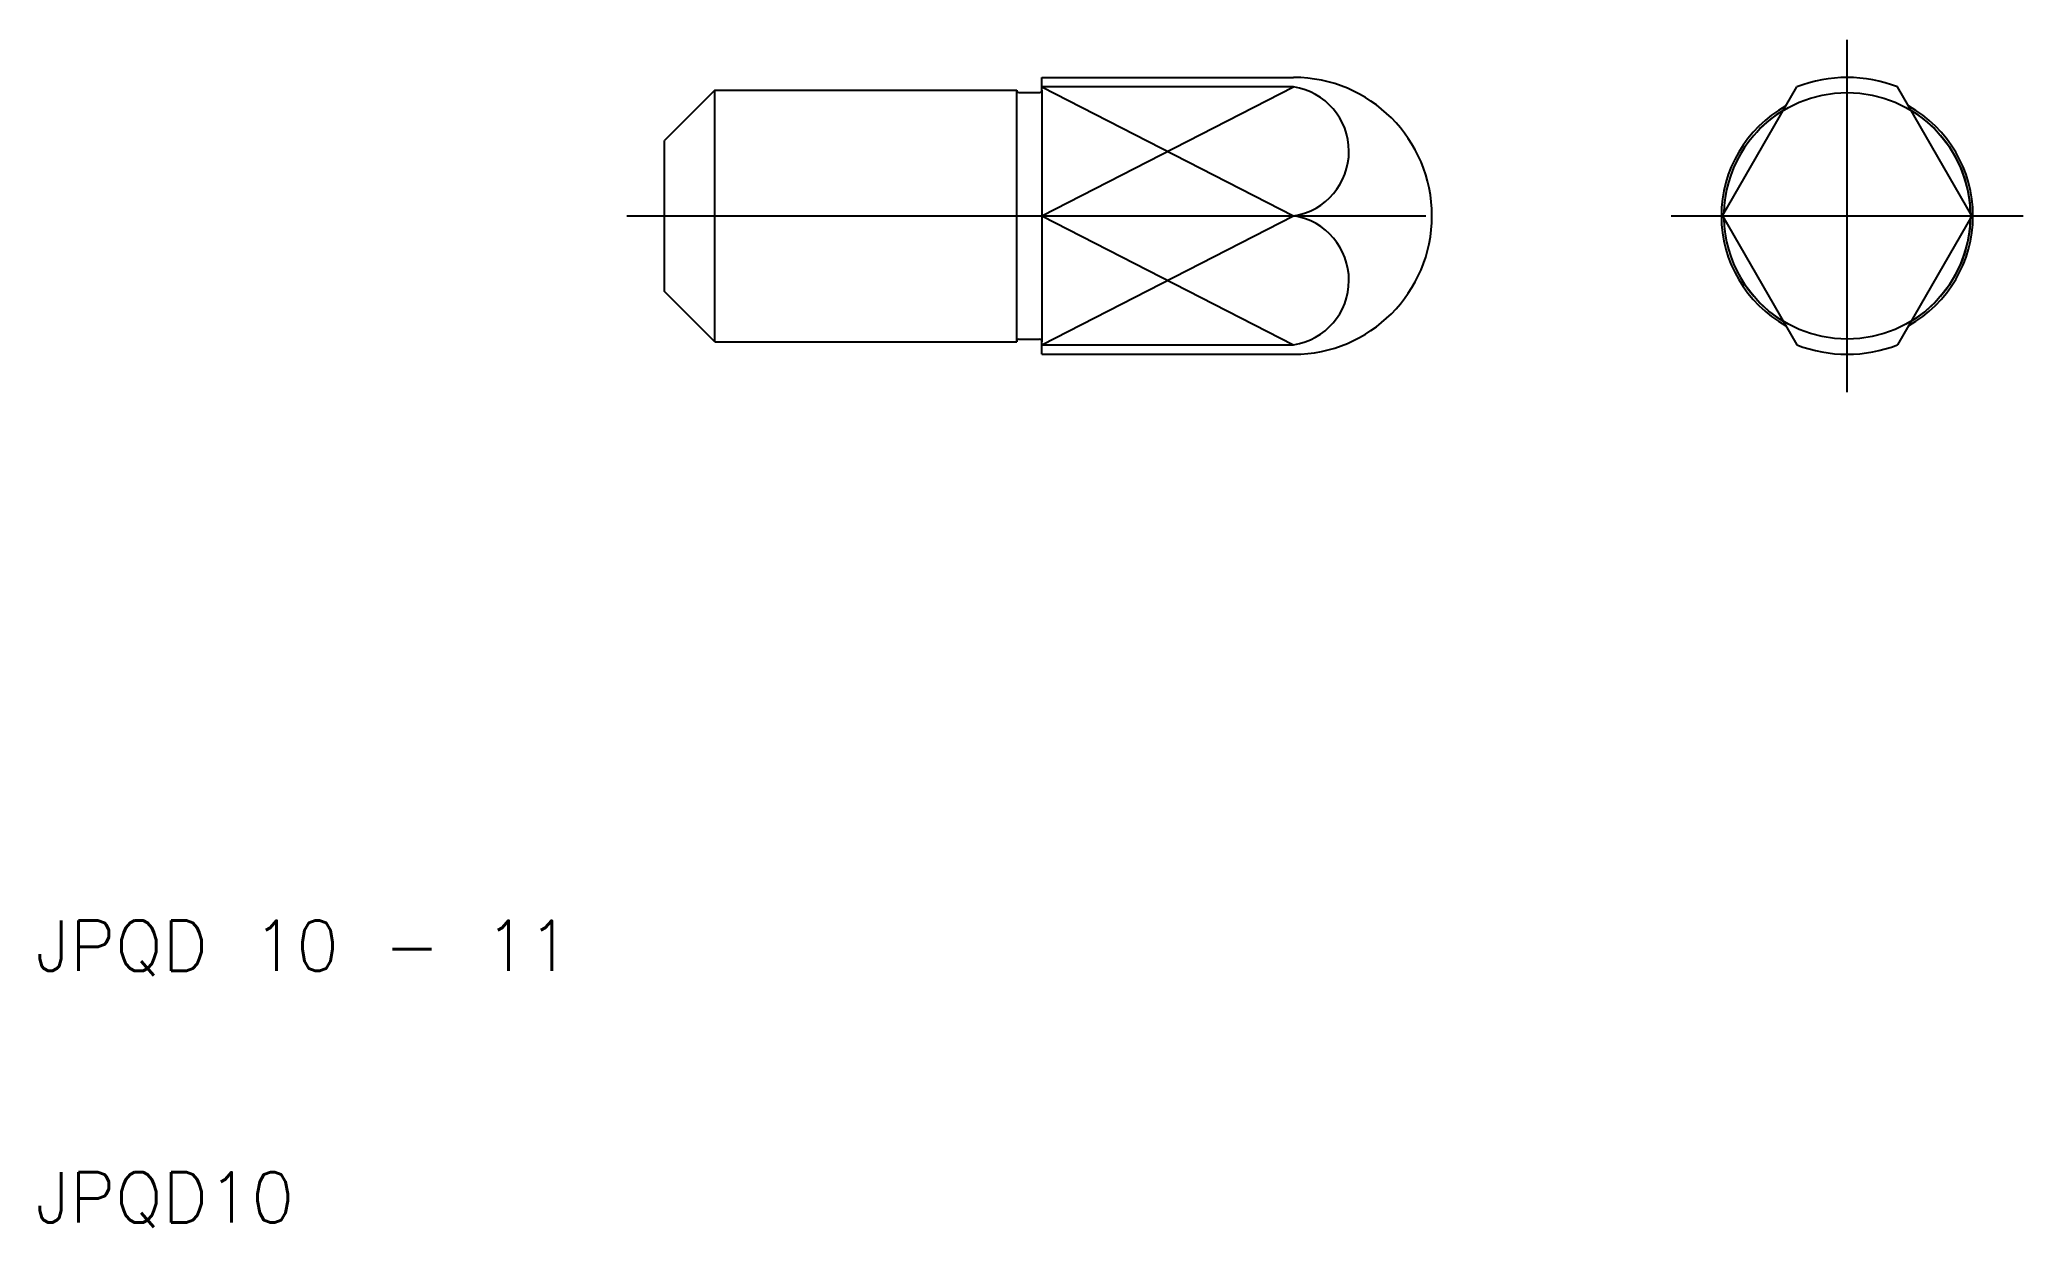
# Model space of a CAD drawing. Extents: x 10.2 to 89, y 9.8 to 57.
import ezdxf

# ---------------------------------------------------------------- set-up
doc = ezdxf.new("R2010")
doc.units = 0
doc.linetypes.add('CENTER', pattern=[50.8, 31.75, -6.35, 6.35, -6.35])
doc.linetypes.add('DASHED', pattern=[19.05, 12.7, -6.35])
doc.layers.get('0').update_dxf_attribs({"linetype": 'CONTINUOUS'})
doc.layers.add('CENTER', color=1, linetype='CENTER')
doc.styles.get("Standard").update_dxf_attribs({"font": 'txt.shx'})

msp = doc.modelspace()

# ---------------------------------------------------------------- linework, layer by layer
for p, q in [((50, 55.5), (60, 55.5)), ((50, 55), (50, 55.5)), ((37, 55), (35, 53)), ((37, 45), (37, 55)), ((37, 45), (37, 55)), ((37, 55), (49, 55)), ((49, 45), (49, 55)), ((49.1, 54.9), (49.9, 54.9)), ((60, 55.123), (50, 55.123)), ((50, 55), (50, 45)), ((77.042, 50), (80, 55.123)), ((86.958, 50), (84, 55.123)), ((35, 47), (35, 53)), ((50, 50), (60, 50)), ((77.042, 50), (80, 44.877)), ((86.958, 50), (84, 44.877)), ((37, 45), (35, 47)), ((37, 45), (49, 45)), ((49.1, 45.1), (49.9, 45.1)), ((50, 44.5), (50, 45)), ((50, 44.877), (60, 44.877)), ((50, 44.5), (60, 44.5))]:
    msp.add_line(p, q)
at = {"color": 3}
for p, q in [((50, 50), (60, 55.123)), ((50, 55.123), (60, 50)), ((50, 50), (60, 44.877)), ((50, 44.877), (60, 50))]:
    msp.add_line(p, q, dxfattribs=at)
at = {"color": 3, "linetype": 'DASHED'}
msp.add_circle((82, 50), 4.9, dxfattribs=at)
for centre, radius, start, end in [((60, 50), 5.5, 270, 90), ((82, 50), 5.5, 68.67631, 111.32369), ((49.1, 55), 0.1, 180, 270), ((49.9, 55), 0.1, 270, 0), ((59.607, 52.56), 2.593, 279.17066, 81.27666), ((82, 50), 5, 119.17738, 240.82262), ((82, 50), 5, 299.17738, 60.82262), ((59.607, 47.44), 2.593, 278.72334, 80.82934), ((49.1, 45), 0.1, 90, 180), ((49.9, 45), 0.1, 0, 90), ((82, 50), 5.5, 248.67631, 291.32369)]:
    msp.add_arc(centre, radius, start, end)
for start, end in [(121.19723, 178.80277), (1.19723, 58.80277), (181.19723, 238.80277), (301.19723, 358.80277)]:
    msp.add_arc((82, 50), 4.9, start, end, dxfattribs=at)
at = {"layer": 'CENTER'}
for p, q in [((82, 43), (82, 57)), ((82, 43.5), (82, 56.5)), ((33.5, 50), (67, 50)), ((75, 50), (89, 50)), ((75.5, 50), (88.5, 50))]:
    msp.add_line(p, q, dxfattribs=at)

# ---------------------------------------------------------------- texts
for s, p in [('JPQD 10 - 11', (10, 20)), ('JPQD10', (10, 10))]:
    msp.add_text(s, height=2).set_placement(p)

doc.saveas('drawing.dxf')
